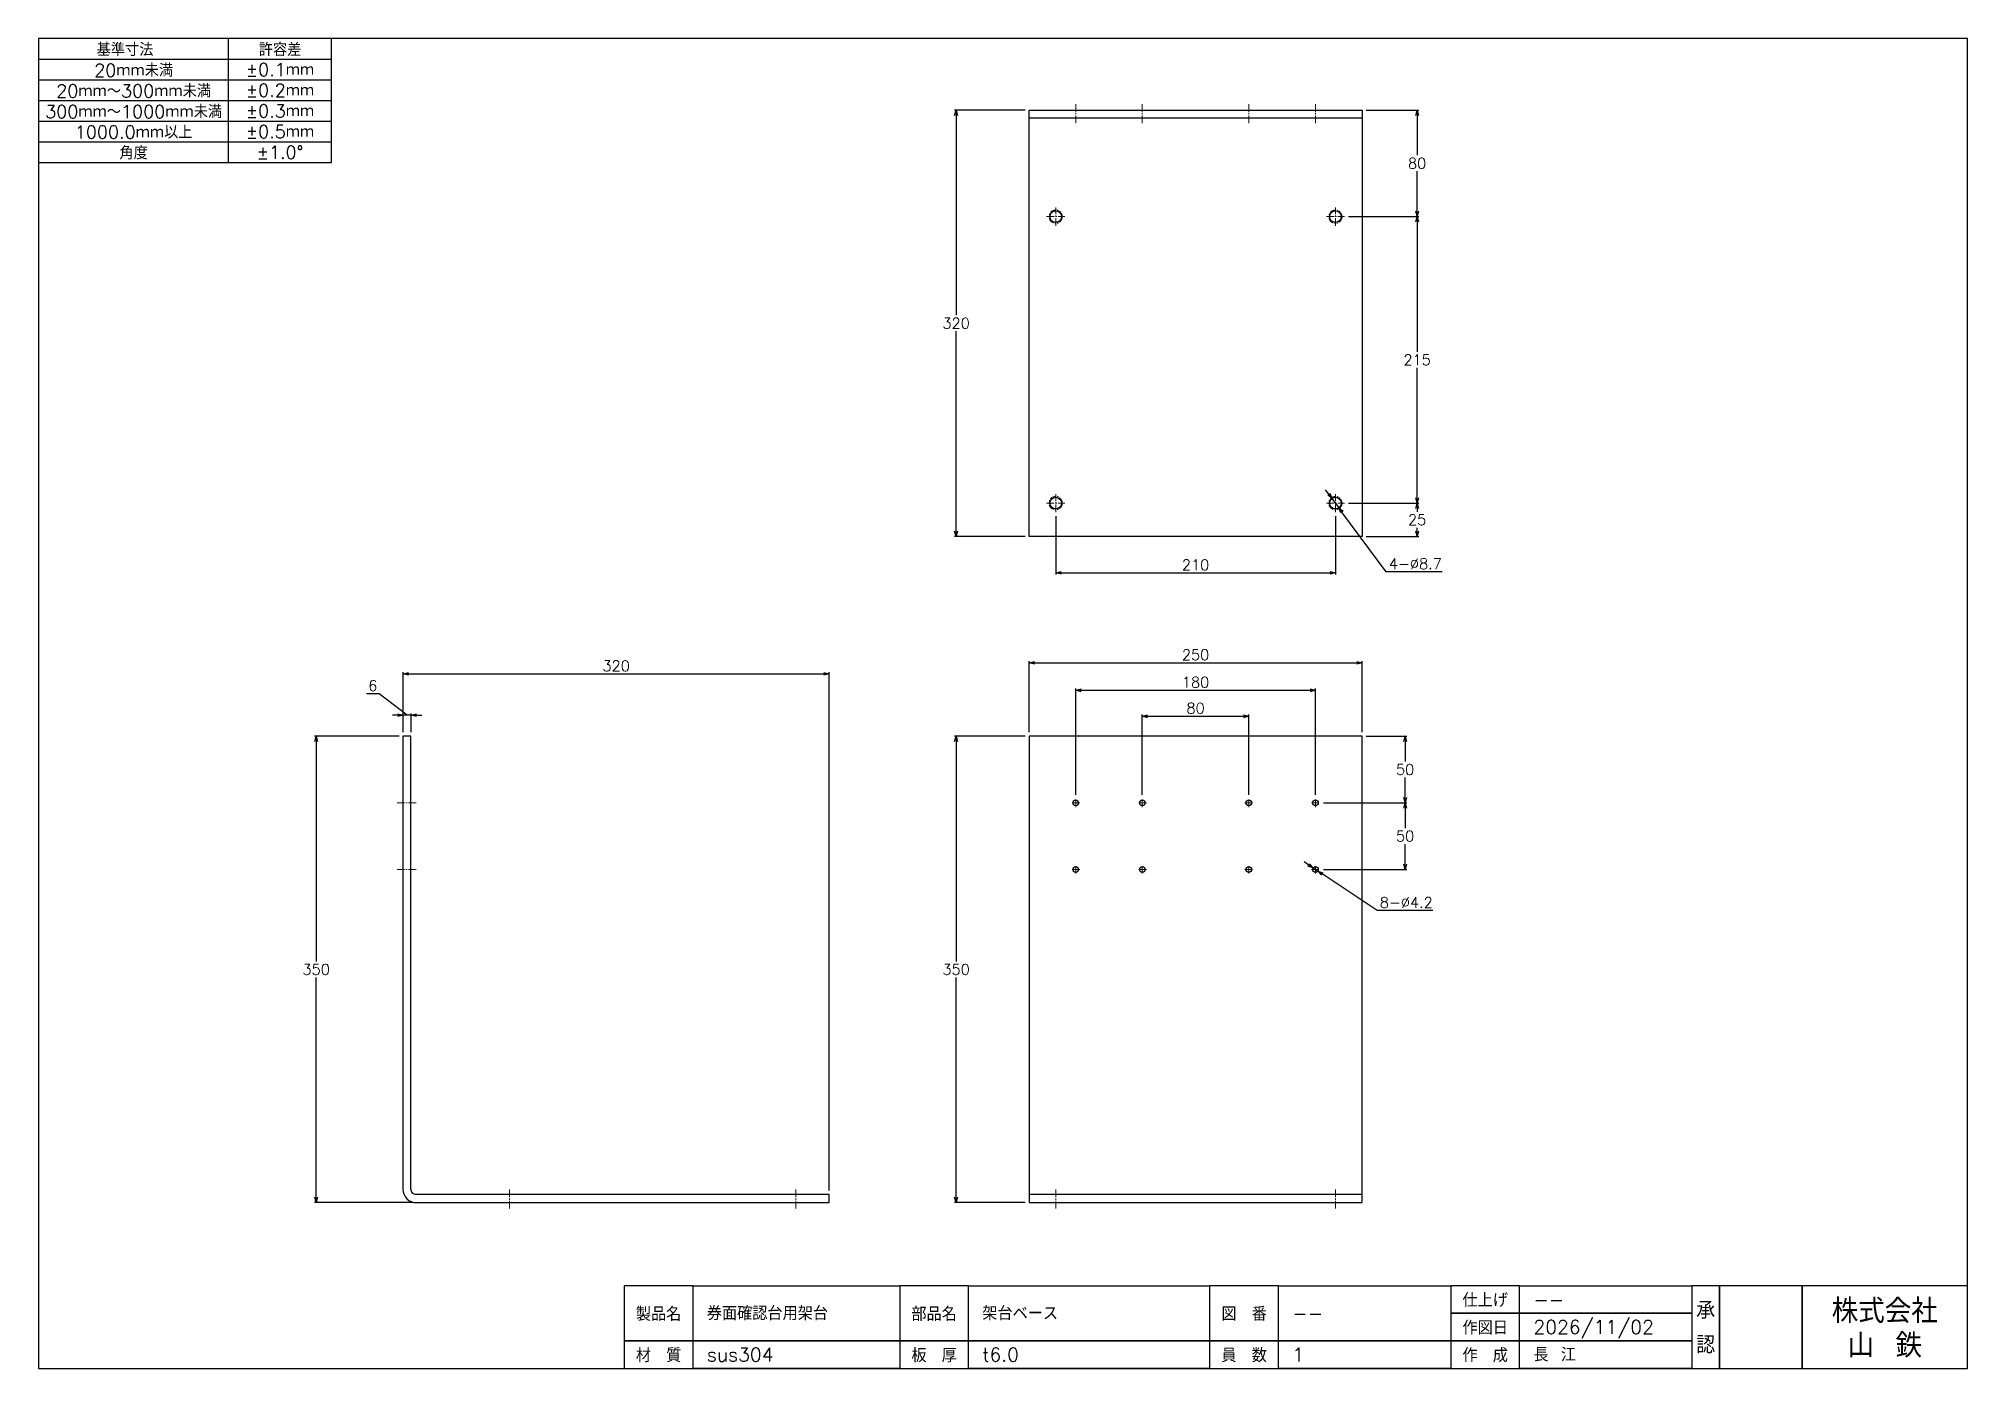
# Model space of a CAD drawing. Header units: millimetres. Extents: x 0 to 1448, y 0 to 998.
import ezdxf
from ezdxf.enums import TextEntityAlignment as Align

# ---------------------------------------------------------------- set-up
doc = ezdxf.new("R2010")
doc.units = ezdxf.units.MM
doc.header["$LTSCALE"] = 0.3
doc.linetypes.add('CENTER2', pattern=[28.575, 19.05, -3.175, 3.175, -3.175])
doc.linetypes.add('PHANTOM2', pattern=[31.75, 15.875, -3.175, 3.175, -3.175, 3.175, -3.175])
doc.layers.get('Defpoints').update_dxf_attribs({"color": 3})
for name, color, linetype, lineweight in [('center', 8, 'CENTER2', 20), ('dims', 150, 'Continuous', 18), ('dims-r', 202, 'Continuous', 25), ('phantom', 8, 'PHANTOM2', 20)]:
    doc.layers.add(name, color=color, linetype=linetype, lineweight=lineweight)
doc.styles.add('N-02', font='txt.shx', dxfattribs={"height": 8, "bigfont": 'bigfont.shx'})
doc.styles.get("Standard").update_dxf_attribs({"font": 'txt.shx', "height": 2.5, "bigfont": 'bigfont.shx'})
doc.dimstyles.new('N-02', dxfattribs={"dimtxt": 3, "dimasz": 4, "dimexe": 1.25, "dimexo": 3, "dimgap": 2, "dimtad": 1, "dimtih": 1, "dimtoh": 1, "dimdec": 8, "dimdsep": 46, "dimtxsty": 'N-02', "dimblk": 'OPEN30', "dimcen": 2.5, "dimadec": 3, "dimazin": 2, "dimtfac": 1, "dimtdec": 8, "dimtmove": 0, "dimatfit": 3, "dimldrblk": 'OPEN30', "dimfxl": 1, "dimarcsym": 0})

# ---------------------------------------------------------------- blocks, each defined once
blk = doc.blocks.new('A$C2BCF1EDF')
for p, q in [((27.5, 0), (27.5, -18)), ((0, -3), (42.5, -3))]:
    blk.add_line(p, q)
at = {"color": 253}
for p, q in [((0, -6), (42.5, -6)), ((0, -9), (42.5, -9)), ((0, -12), (42.5, -12)), ((0, -15), (42.5, -15))]:
    blk.add_line(p, q, dxfattribs=at)
blk.add_lwpolyline([(0, -18), (42.5, -18), (42.5, 0), (0, 0)], close=True)
at = {"lineweight": 13}
for s, p in [('基準寸法', (12.55, -1.5)), ('許容差', (35.05, -1.5)), ('20ｍｍ未満', (13.8, -4.5)), ('±0.1ｍｍ', (35.05, -4.5)), ('20ｍｍ～300ｍｍ未満', (13.8, -7.5)), ('±0.2ｍｍ', (35.05, -7.5)), ('300ｍｍ～1000ｍｍ未満', (13.8, -10.5)), ('±0.3ｍｍ', (35.05, -10.5)), ('1000.0ｍｍ以上', (13.8, -13.5)), ('±0.5ｍｍ', (35.05, -13.5)), ('角度', (13.8, -16.5)), ('±1.0°', (35.05, -16.5))]:
    blk.add_text(s, height=1.875, dxfattribs=at).set_placement(p, align=Align.MIDDLE)
blk = doc.blocks.new('A$C42D318A3')
for points in [[(-40, 0), (-36, 0), (-36, 12), (-40, 12)], [(-36, 0), (-24, 0), (-24, 12), (-36, 12)], [(-24, 0), (0, 0), (0, 12), (-24, 12)]]:
    blk.add_lwpolyline(points, close=True)
for s, height, p in [('承', 2.5, (-38, 8.5)), ('株式会社', 3.5, (-12, 8.5)), ('認', 2.5, (-38, 3.5)), ('山 鉄', 3.5, (-12, 3.5))]:
    blk.add_text(s, height=height).set_placement(p, align=Align.MIDDLE)
blk = doc.blocks.new('_Open30')
at = {"color": 0, "linetype": 'ByBlock', "lineweight": -2}
for p, q in [((-1, 0.27), (0, 0)), ((0, 0), (-1, -0.27)), ((0, 0), (-1, 0))]:
    blk.add_line(p, q, dxfattribs=at)
blk = doc.blocks.new('*D20')
at = {"layer": 'Defpoints', "color": 0, "transparency": 16777216}
for p in [(273.6, 474.5), (208.4, 124.5), (283.6, 124.5)]:
    blk.add_point(p, dxfattribs=at)
at = {"layer": 'dims', "color": 8, "lineweight": -2, "transparency": 16777216}
for p, q in [((270.6, 474.5), (207.2, 474.5)), ((208.4, 470.5), (208.4, 305.5)), ((208.4, 128.5), (208.4, 293.5)), ((280.6, 124.5), (207.2, 124.5))]:
    blk.add_line(p, q, dxfattribs=at)
at = {"layer": 'dims', "color": 8, "lineweight": -2, "transparency": 16777216, "xscale": 4, "yscale": 4, "zscale": 4}
for p, rotation in [((208.4, 474.5), 90), ((208.4, 124.5), 270)]:
    blk.add_blockref('_Open30', p, dxfattribs=dict(at, rotation=rotation))
at = {"layer": 'dims', "color": 0, "transparency": 16777216, "insert": (208.4, 299.5), "char_height": 8, "attachment_point": 5, "style": 'N-02'}
blk.add_mtext('350', dxfattribs=at)
blk = doc.blocks.new('*D21')
at = {"layer": 'Defpoints', "color": 0, "transparency": 16777216}
for p in [(593.6, 521.3), (273.6, 474.5), (593.6, 130.5)]:
    blk.add_point(p, dxfattribs=at)
at = {"layer": 'dims', "color": 8, "lineweight": -2, "transparency": 16777216}
for p, q in [((273.6, 477.5), (273.6, 522.6)), ((277.6, 521.3), (589.6, 521.3)), ((593.6, 133.5), (593.6, 522.6))]:
    blk.add_line(p, q, dxfattribs=at)
at = {"layer": 'dims', "color": 8, "lineweight": -2, "transparency": 16777216, "xscale": 4, "yscale": 4, "zscale": 4, "rotation": 180}
blk.add_blockref('_Open30', (273.6, 521.3), dxfattribs=at)
at = {"layer": 'dims', "color": 8, "lineweight": -2, "transparency": 16777216, "xscale": 4, "yscale": 4, "zscale": 4}
blk.add_blockref('_Open30', (593.6, 521.3), dxfattribs=at)
at = {"layer": 'dims', "color": 0, "transparency": 16777216, "insert": (433.6, 527.3), "char_height": 8, "attachment_point": 5, "style": 'N-02'}
blk.add_mtext('320', dxfattribs=at)
blk = doc.blocks.new('*D22')
at = {"layer": 'Defpoints', "color": 0, "transparency": 16777216}
for p in [(688.8, 474.5), (743.6, 474.5), (743.6, 124.5)]:
    blk.add_point(p, dxfattribs=at)
at = {"layer": 'dims', "color": 8, "lineweight": -2, "transparency": 16777216}
for p, q in [((740.6, 474.5), (687.5, 474.5)), ((688.8, 470.5), (688.8, 305.5)), ((688.8, 128.5), (688.8, 293.5)), ((740.6, 124.5), (687.5, 124.5))]:
    blk.add_line(p, q, dxfattribs=at)
at = {"layer": 'dims', "color": 8, "lineweight": -2, "transparency": 16777216, "xscale": 4, "yscale": 4, "zscale": 4}
for p, rotation in [((688.8, 474.5), 90), ((688.8, 124.5), 270)]:
    blk.add_blockref('_Open30', p, dxfattribs=dict(at, rotation=rotation))
at = {"layer": 'dims', "color": 0, "transparency": 16777216, "insert": (688.8, 299.5), "char_height": 8, "attachment_point": 5, "style": 'N-02'}
blk.add_mtext('350', dxfattribs=at)
blk = doc.blocks.new('*D23')
at = {"layer": 'Defpoints', "color": 0, "transparency": 16777216}
for p in [(993.6, 474.5), (961.7, 424.5), (1025.9, 424.5)]:
    blk.add_point(p, dxfattribs=at)
at = {"layer": 'dims', "color": 8, "lineweight": -2, "transparency": 16777216}
for p, q in [((996.6, 474.5), (1027.2, 474.5)), ((1025.9, 470.5), (1025.9, 455.5)), ((1025.9, 428.5), (1025.9, 443.5)), ((964.7, 424.5), (1027.2, 424.5))]:
    blk.add_line(p, q, dxfattribs=at)
at = {"layer": 'dims', "color": 8, "lineweight": -2, "transparency": 16777216, "xscale": 4, "yscale": 4, "zscale": 4}
for p, rotation in [((1025.9, 474.5), 90), ((1025.9, 424.5), 270)]:
    blk.add_blockref('_Open30', p, dxfattribs=dict(at, rotation=rotation))
at = {"layer": 'dims', "color": 0, "transparency": 16777216, "insert": (1025.9, 449.5), "char_height": 8, "attachment_point": 5, "style": 'N-02'}
blk.add_mtext('50', dxfattribs=at)
blk = doc.blocks.new('*D24')
at = {"layer": 'Defpoints', "color": 0, "transparency": 16777216}
for p in [(961.7, 424.5), (961.7, 374.5), (1025.9, 374.5)]:
    blk.add_point(p, dxfattribs=at)
at = {"layer": 'dims', "color": 8, "lineweight": -2, "transparency": 16777216}
for p, q in [((964.7, 424.5), (1027.2, 424.5)), ((1025.9, 420.5), (1025.9, 405.5)), ((1025.9, 378.5), (1025.9, 393.5)), ((964.7, 374.5), (1027.2, 374.5))]:
    blk.add_line(p, q, dxfattribs=at)
at = {"layer": 'dims', "color": 8, "lineweight": -2, "transparency": 16777216, "xscale": 4, "yscale": 4, "zscale": 4}
for p, rotation in [((1025.9, 424.5), 90), ((1025.9, 374.5), 270)]:
    blk.add_blockref('_Open30', p, dxfattribs=dict(at, rotation=rotation))
at = {"layer": 'dims', "color": 0, "transparency": 16777216, "insert": (1025.9, 399.5), "char_height": 8, "attachment_point": 5, "style": 'N-02'}
blk.add_mtext('50', dxfattribs=at)
blk = doc.blocks.new('*D25')
at = {"layer": 'Defpoints', "color": 0, "transparency": 16777216}
for p in [(908.6, 489.5), (828.6, 427.5), (908.6, 427.5)]:
    blk.add_point(p, dxfattribs=at)
at = {"layer": 'dims', "color": 8, "lineweight": -2, "transparency": 16777216}
for p, q in [((828.6, 430.5), (828.6, 490.8)), ((832.6, 489.5), (904.6, 489.5)), ((908.6, 430.5), (908.6, 490.8))]:
    blk.add_line(p, q, dxfattribs=at)
at = {"layer": 'dims', "color": 8, "lineweight": -2, "transparency": 16777216, "xscale": 4, "yscale": 4, "zscale": 4, "rotation": 180}
blk.add_blockref('_Open30', (828.6, 489.5), dxfattribs=at)
at = {"layer": 'dims', "color": 8, "lineweight": -2, "transparency": 16777216, "xscale": 4, "yscale": 4, "zscale": 4}
blk.add_blockref('_Open30', (908.6, 489.5), dxfattribs=at)
at = {"layer": 'dims', "color": 0, "transparency": 16777216, "insert": (868.6, 495.5), "char_height": 8, "attachment_point": 5, "style": 'N-02'}
blk.add_mtext('80', dxfattribs=at)
blk = doc.blocks.new('*D26')
at = {"layer": 'Defpoints', "color": 0, "transparency": 16777216}
for p in [(958.6, 509), (778.6, 427.5), (958.6, 427.5)]:
    blk.add_point(p, dxfattribs=at)
at = {"layer": 'dims', "color": 8, "lineweight": -2, "transparency": 16777216}
for p, q in [((778.6, 430.5), (778.6, 510.3)), ((782.6, 509), (954.6, 509)), ((958.6, 430.5), (958.6, 510.3))]:
    blk.add_line(p, q, dxfattribs=at)
at = {"layer": 'dims', "color": 8, "lineweight": -2, "transparency": 16777216, "xscale": 4, "yscale": 4, "zscale": 4, "rotation": 180}
blk.add_blockref('_Open30', (778.6, 509), dxfattribs=at)
at = {"layer": 'dims', "color": 8, "lineweight": -2, "transparency": 16777216, "xscale": 4, "yscale": 4, "zscale": 4}
blk.add_blockref('_Open30', (958.6, 509), dxfattribs=at)
at = {"layer": 'dims', "color": 0, "transparency": 16777216, "insert": (868.6, 515), "char_height": 8, "attachment_point": 5, "style": 'N-02'}
blk.add_mtext('180', dxfattribs=at)
blk = doc.blocks.new('*D27')
at = {"layer": 'Defpoints', "color": 0, "transparency": 16777216}
for p in [(993.6, 529.6), (743.6, 474.5), (993.6, 474.5)]:
    blk.add_point(p, dxfattribs=at)
at = {"layer": 'dims', "color": 8, "lineweight": -2, "transparency": 16777216}
for p, q in [((743.6, 477.5), (743.6, 530.8)), ((747.6, 529.6), (989.6, 529.6)), ((993.6, 477.5), (993.6, 530.8))]:
    blk.add_line(p, q, dxfattribs=at)
at = {"layer": 'dims', "color": 8, "lineweight": -2, "transparency": 16777216, "xscale": 4, "yscale": 4, "zscale": 4, "rotation": 180}
blk.add_blockref('_Open30', (743.6, 529.6), dxfattribs=at)
at = {"layer": 'dims', "color": 8, "lineweight": -2, "transparency": 16777216, "xscale": 4, "yscale": 4, "zscale": 4}
blk.add_blockref('_Open30', (993.6, 529.6), dxfattribs=at)
at = {"layer": 'dims', "color": 0, "transparency": 16777216, "insert": (868.6, 535.6), "char_height": 8, "attachment_point": 5, "style": 'N-02'}
blk.add_mtext('250', dxfattribs=at)
blk = doc.blocks.new('*D28')
at = {"layer": 'Defpoints', "color": 0, "transparency": 16777216}
for p in [(956.8, 375.6), (960.3, 373.3)]:
    blk.add_point(p, dxfattribs=at)
at = {"layer": 'dims-r', "color": 0, "lineweight": -2, "transparency": 16777216}
for p, q in [((953.5, 377.8), (950.2, 380.1)), ((956.8, 375.6), (960.3, 373.3)), ((1004.8, 343.7), (963.7, 371.1)), ((1046.8, 343.7), (1004.8, 343.7))]:
    blk.add_line(p, q, dxfattribs=at)
at = {"layer": 'dims-r', "color": 0, "lineweight": -2, "transparency": 16777216, "xscale": 4, "yscale": 4, "zscale": 4}
for p, rotation in [((956.8, 375.6), 326.3500552134777), ((960.3, 373.3), 146.3500552134777)]:
    blk.add_blockref('_Open30', p, dxfattribs=dict(at, rotation=rotation))
at = {"layer": 'dims-r', "color": 0, "transparency": 16777216, "insert": (1026.8, 349.7), "char_height": 8, "attachment_point": 5, "style": 'N-02'}
blk.add_mtext('8-%%c4.2', dxfattribs=at)
blk = doc.blocks.new('*D29')
at = {"layer": 'Defpoints', "color": 0, "transparency": 16777216}
for p in [(688.8, 944.5), (743.6, 944.5), (743.6, 624.5)]:
    blk.add_point(p, dxfattribs=at)
at = {"layer": 'dims', "color": 8, "lineweight": -2, "transparency": 16777216}
for p, q in [((740.6, 944.5), (687.5, 944.5)), ((688.8, 940.5), (688.8, 790.5)), ((688.8, 628.5), (688.8, 778.5)), ((740.6, 624.5), (687.5, 624.5))]:
    blk.add_line(p, q, dxfattribs=at)
at = {"layer": 'dims', "color": 8, "lineweight": -2, "transparency": 16777216, "xscale": 4, "yscale": 4, "zscale": 4}
for p, rotation in [((688.8, 944.5), 90), ((688.8, 624.5), 270)]:
    blk.add_blockref('_Open30', p, dxfattribs=dict(at, rotation=rotation))
at = {"layer": 'dims', "color": 0, "transparency": 16777216, "insert": (688.8, 784.5), "char_height": 8, "attachment_point": 5, "style": 'N-02'}
blk.add_mtext('320', dxfattribs=at)
blk = doc.blocks.new('*D30')
at = {"layer": 'Defpoints', "color": 0, "transparency": 16777216}
for p in [(980.4, 649.5), (1034.9, 649.5), (993.6, 624.5)]:
    blk.add_point(p, dxfattribs=at)
at = {"layer": 'dims', "color": 8, "lineweight": -2, "transparency": 16777216}
for p, q in [((983.4, 649.5), (1036.2, 649.5)), ((1034.9, 645.5), (1034.9, 643)), ((996.6, 624.5), (1036.2, 624.5)), ((1034.9, 628.5), (1034.9, 631))]:
    blk.add_line(p, q, dxfattribs=at)
at = {"layer": 'dims', "color": 8, "lineweight": -2, "transparency": 16777216, "xscale": 4, "yscale": 4, "zscale": 4}
for p, rotation in [((1034.9, 649.5), 90), ((1034.9, 624.5), 270)]:
    blk.add_blockref('_Open30', p, dxfattribs=dict(at, rotation=rotation))
at = {"layer": 'dims', "color": 0, "transparency": 16777216, "insert": (1034.9, 637), "char_height": 8, "attachment_point": 5, "style": 'N-02'}
blk.add_mtext('25', dxfattribs=at)
blk = doc.blocks.new('*D31')
at = {"layer": 'Defpoints', "color": 0, "transparency": 16777216}
for p in [(980.4, 864.5), (1034.9, 864.5), (980.4, 649.5)]:
    blk.add_point(p, dxfattribs=at)
at = {"layer": 'dims', "color": 8, "lineweight": -2, "transparency": 16777216}
for p, q in [((983.4, 864.5), (1036.2, 864.5)), ((1034.9, 860.5), (1034.9, 763)), ((1034.9, 653.5), (1034.9, 751)), ((983.4, 649.5), (1036.2, 649.5))]:
    blk.add_line(p, q, dxfattribs=at)
at = {"layer": 'dims', "color": 8, "lineweight": -2, "transparency": 16777216, "xscale": 4, "yscale": 4, "zscale": 4}
for p, rotation in [((1034.9, 864.5), 90), ((1034.9, 649.5), 270)]:
    blk.add_blockref('_Open30', p, dxfattribs=dict(at, rotation=rotation))
at = {"layer": 'dims', "color": 0, "transparency": 16777216, "insert": (1034.9, 757), "char_height": 8, "attachment_point": 5, "style": 'N-02'}
blk.add_mtext('215', dxfattribs=at)
blk = doc.blocks.new('*D32')
at = {"layer": 'Defpoints', "color": 0, "transparency": 16777216}
for p in [(993.6, 944.5), (1034.9, 944.5), (980.4, 864.5)]:
    blk.add_point(p, dxfattribs=at)
at = {"layer": 'dims', "color": 8, "lineweight": -2, "transparency": 16777216}
for p, q in [((996.6, 944.5), (1036.2, 944.5)), ((1034.9, 940.5), (1034.9, 910.5)), ((1034.9, 868.5), (1034.9, 898.5)), ((983.4, 864.5), (1036.2, 864.5))]:
    blk.add_line(p, q, dxfattribs=at)
at = {"layer": 'dims', "color": 8, "lineweight": -2, "transparency": 16777216, "xscale": 4, "yscale": 4, "zscale": 4}
for p, rotation in [((1034.9, 944.5), 90), ((1034.9, 864.5), 270)]:
    blk.add_blockref('_Open30', p, dxfattribs=dict(at, rotation=rotation))
at = {"layer": 'dims', "color": 0, "transparency": 16777216, "insert": (1034.9, 904.5), "char_height": 8, "attachment_point": 5, "style": 'N-02'}
blk.add_mtext('80', dxfattribs=at)
blk = doc.blocks.new('*D33')
at = {"layer": 'Defpoints', "color": 0, "transparency": 16777216}
for p in [(763.6, 642.7), (973.6, 642.7), (973.6, 597.1)]:
    blk.add_point(p, dxfattribs=at)
at = {"layer": 'dims', "color": 8, "lineweight": -2, "transparency": 16777216}
for p, q in [((763.6, 639.7), (763.6, 595.8)), ((973.6, 639.7), (973.6, 595.8)), ((767.6, 597.1), (969.6, 597.1))]:
    blk.add_line(p, q, dxfattribs=at)
at = {"layer": 'dims', "color": 8, "lineweight": -2, "transparency": 16777216, "xscale": 4, "yscale": 4, "zscale": 4, "rotation": 180}
blk.add_blockref('_Open30', (763.6, 597.1), dxfattribs=at)
at = {"layer": 'dims', "color": 8, "lineweight": -2, "transparency": 16777216, "xscale": 4, "yscale": 4, "zscale": 4}
blk.add_blockref('_Open30', (973.6, 597.1), dxfattribs=at)
at = {"layer": 'dims', "color": 0, "transparency": 16777216, "insert": (868.6, 603.1), "char_height": 8, "attachment_point": 5, "style": 'N-02'}
blk.add_mtext('210', dxfattribs=at)
blk = doc.blocks.new('*D34')
at = {"layer": 'Defpoints', "color": 0, "transparency": 16777216}
for p in [(273.6, 490.3), (273.6, 474.5), (279.6, 474.5)]:
    blk.add_point(p, dxfattribs=at)
at = {"layer": 'dims', "color": 8, "lineweight": -2, "transparency": 16777216}
for p, q in [((255.6, 506.4), (246.3, 506.4)), ((276.6, 490.3), (255.6, 506.4)), ((269.6, 490.3), (265.6, 490.3)), ((273.6, 477.5), (273.6, 491.5)), ((279.6, 490.3), (273.6, 490.3)), ((279.6, 490.3), (273.6, 490.3)), ((279.6, 477.5), (279.6, 491.5)), ((283.6, 490.3), (287.6, 490.3))]:
    blk.add_line(p, q, dxfattribs=at)
at = {"layer": 'dims', "color": 8, "lineweight": -2, "transparency": 16777216, "xscale": 4, "yscale": 4, "zscale": 4}
blk.add_blockref('_Open30', (273.6, 490.3), dxfattribs=at)
at = {"layer": 'dims', "color": 8, "lineweight": -2, "transparency": 16777216, "xscale": 4, "yscale": 4, "zscale": 4, "rotation": 180}
blk.add_blockref('_Open30', (279.6, 490.3), dxfattribs=at)
at = {"layer": 'dims', "color": 0, "transparency": 16777216, "insert": (250.9, 512.4), "char_height": 8, "attachment_point": 5, "style": 'N-02'}
blk.add_mtext('6', dxfattribs=at)
blk = doc.blocks.new('*D35')
at = {"layer": 'Defpoints', "color": 0, "transparency": 16777216}
for p in [(971, 653), (976.2, 646)]:
    blk.add_point(p, dxfattribs=at)
at = {"layer": 'dims-r', "color": 0, "lineweight": -2, "transparency": 16777216}
for p, q in [((968.6, 656.2), (966.2, 659.4)), ((971, 653), (976.2, 646)), ((1011.6, 597.9), (978.5, 642.7)), ((1053.6, 597.9), (1011.6, 597.9))]:
    blk.add_line(p, q, dxfattribs=at)
at = {"layer": 'dims-r', "color": 0, "lineweight": -2, "transparency": 16777216, "xscale": 4, "yscale": 4, "zscale": 4}
for p, rotation in [((971, 653), 306.4005289103057), ((976.2, 646), 126.4005289103057)]:
    blk.add_blockref('_Open30', p, dxfattribs=dict(at, rotation=rotation))
at = {"layer": 'dims-r', "color": 0, "transparency": 16777216, "insert": (1033.6, 603.9), "char_height": 8, "attachment_point": 5, "style": 'N-02'}
blk.add_mtext('4-%%c8.7', dxfattribs=at)

msp = doc.modelspace()

# ---------------------------------------------------------------- linework, layer by layer
for p, q in [((993.57832161, 938.45690862), (743.57832161, 938.45690862)), ((993.57832161, 130.45690862), (743.57832161, 130.45690862))]:
    msp.add_line(p, q)
for points in [[(0.00000082, 0.00000022), (1448.03259645, 0.00000022), (1448.03259645, 998.1081822), (0.00000082, 998.1081822)], [(743.57832161, 944.45690862), (993.57832161, 944.45690862), (993.57832161, 624.45690862), (743.57832161, 624.45690862)], [(743.57832161, 124.45690862), (993.57832161, 124.45690862), (993.57832161, 474.45690862), (743.57832161, 474.45690862)], [(491.29677434, 62.05854003), (439.5813245, 62.05854003), (439.5813245, 20.68618015), (491.29677434, 20.68618015)], [(646.44312387, 20.68618015), (491.29677434, 20.68618015), (491.29677434, 62.05854003), (646.44312387, 62.05854003)], [(698.15857371, 62.05854003), (646.44312387, 62.05854003), (646.44312387, 20.68618015), (698.15857371, 20.68618015)], [(879.16264817, 20.68618015), (698.15857371, 20.68618015), (698.15857371, 62.05854003), (879.16264817, 62.05854003)], [(930.87809801, 62.05854003), (879.16264817, 62.05854003), (879.16264817, 20.68618015), (930.87809801, 20.68618015)], [(1060.16672262, 20.68618015), (930.87809801, 20.68618015), (930.87809801, 62.05854003), (1060.16672262, 62.05854003)], [(1111.88217246, 62.05854003), (1060.16672262, 62.05854003), (1060.16672262, 41.37236009), (1111.88217246, 41.37236009)], [(1241.17079707, 41.37236009), (1111.88217246, 41.37236009), (1111.88217246, 62.05854003), (1241.17079707, 62.05854003)], [(1111.88217246, 41.37236009), (1060.16672262, 41.37236009), (1060.16672262, 20.68618015), (1111.88217246, 20.68618015)], [(1241.17079707, 20.68618015), (1111.88217246, 20.68618015), (1111.88217246, 41.37236009), (1241.17079707, 41.37236009)], [(491.29677434, 20.68618015), (439.5813245, 20.68618015), (439.5813245, 0.00000022), (491.29677434, 0.00000022)], [(646.44312387, 0.00000022), (491.29677434, 0.00000022), (491.29677434, 20.68618015), (646.44312387, 20.68618015)], [(698.15857371, 20.68618015), (646.44312387, 20.68618015), (646.44312387, 0.00000022), (698.15857371, 0.00000022)], [(879.16264817, 0.00000022), (698.15857371, 0.00000022), (698.15857371, 20.68618015), (879.16264817, 20.68618015)], [(930.87809801, 20.68618015), (879.16264817, 20.68618015), (879.16264817, 0.00000022), (930.87809801, 0.00000022)], [(1060.16672262, 0.00000022), (930.87809801, 0.00000022), (930.87809801, 20.68618015), (1060.16672262, 20.68618015)], [(1111.88217246, 20.68618015), (1060.16672262, 20.68618015), (1060.16672262, 0.00000022), (1111.88217246, 0.00000022)], [(1241.17079707, 0.00000022), (1111.88217246, 0.00000022), (1111.88217246, 20.68618015), (1241.17079707, 20.68618015)]]:
    msp.add_lwpolyline(points, close=True)
msp.add_lwpolyline([(279.57832161, 134.45690862), (279.57832161, 474.45690862), (273.57832161, 474.45690862), (273.57832161, 134.45690862, 0.4142135624), (283.57832161, 124.45690862), (593.57832161, 124.45690862), (593.57832161, 130.45690862), (283.57832161, 130.45690862, -0.4142135624)], format="xyb", close=True)
for centre, radius in [((763.57832161, 864.45690862), 4.35), ((973.57832161, 864.45690862), 4.35), ((763.57832161, 649.45690862), 4.35), ((973.57832161, 649.45690862), 4.35), ((778.57832161, 424.45690862), 2.1), ((828.57832161, 424.45690862), 2.1), ((908.57832161, 424.45690862), 2.1), ((958.57832161, 424.45690862), 2.1), ((778.57832161, 374.45690862), 2.1), ((828.57832161, 374.45690862), 2.1), ((908.57832161, 374.45690862), 2.1), ((958.57832161, 374.45690862), 2.1)]:
    msp.add_circle(centre, radius)
at = {"layer": 'center'}
for p, q in [((778.57832161, 948.95690862), (778.57832161, 933.95690862)), ((828.57832161, 948.95690862), (828.57832161, 933.95690862)), ((908.57832161, 948.95690862), (908.57832161, 933.95690862)), ((958.57832161, 948.95690862), (958.57832161, 933.95690862)), ((763.57832161, 857.67119434), (763.57832161, 871.24262291)), ((973.57832161, 857.67119434), (973.57832161, 871.24262291)), ((756.79260733, 864.45690862), (770.3640359, 864.45690862)), ((966.79260733, 864.45690862), (980.3640359, 864.45690862)), ((763.57832161, 642.67119434), (763.57832161, 656.24262291)), ((973.57832161, 642.67119434), (973.57832161, 656.24262291)), ((756.79260733, 649.45690862), (770.3640359, 649.45690862)), ((966.79260733, 649.45690862), (980.3640359, 649.45690862)), ((269.07832161, 424.45690862), (284.07832161, 424.45690862)), ((781.66655691, 424.45690862), (775.49008631, 424.45690862)), ((778.57832161, 421.36867332), (778.57832161, 427.54514392)), ((831.66655691, 424.45690862), (825.49008631, 424.45690862)), ((828.57832161, 421.36867332), (828.57832161, 427.54514392)), ((905.49008631, 424.45690862), (911.66655691, 424.45690862)), ((908.57832161, 421.36867332), (908.57832161, 427.54514392)), ((955.49008631, 424.45690862), (961.66655691, 424.45690862)), ((958.57832161, 421.36867332), (958.57832161, 427.54514392)), ((778.57832161, 371.36867332), (778.57832161, 377.54514392)), ((828.57832161, 371.36867332), (828.57832161, 377.54514392)), ((908.57832161, 371.36867332), (908.57832161, 377.54514392)), ((958.57832161, 371.36867332), (958.57832161, 377.54514392)), ((269.07832161, 374.45690862), (284.07832161, 374.45690862)), ((781.66655691, 374.45690862), (775.49008631, 374.45690862)), ((831.66655691, 374.45690862), (825.49008631, 374.45690862)), ((905.49008631, 374.45690862), (911.66655691, 374.45690862)), ((955.49008631, 374.45690862), (961.66655691, 374.45690862)), ((353.57832161, 119.95690862), (353.57832161, 134.95690862)), ((568.57832161, 119.95690862), (568.57832161, 134.95690862)), ((763.57832161, 119.95690862), (763.57832161, 134.95690862)), ((973.57832161, 119.95690862), (973.57832161, 134.95690862))]:
    msp.add_line(p, q, dxfattribs=at)
at = {"layer": 'phantom'}
for centre in [(763.57832161, 864.45690862), (973.57832161, 864.45690862), (763.57832161, 649.45690862), (973.57832161, 649.45690862)]:
    msp.add_circle(centre, 5, dxfattribs=at)

# ---------------------------------------------------------------- block references
at = {"xscale": 5.171544984375, "yscale": 5.171544984375, "zscale": 5.171544984375}
for name, p in [('A$C2BCF1EDF', (0.00000082, 998.1081822)), ('A$C42D318A3', (1448.03259645, 0.00000022))]:
    msp.add_blockref(name, p, dxfattribs=at)

# ---------------------------------------------------------------- texts
at = {"lineweight": 13}
for s, p in [('製品名', (465.43904942, 41.37236009)), ('部品名', (672.30084879, 41.37236009)), ('図\u3000番', (905.02037309, 41.37236009)), ('仕上げ', (1086.02444754, 51.71545006)), ('作図日', (1086.02444754, 31.02927012)), ('材\u3000質', (465.43904942, 10.34309018)), ('板\u3000厚', (672.30084879, 10.34309018)), ('員\u3000数', (905.02037309, 10.34309018)), ('作\u3000成', (1086.02444754, 10.34309018))]:
    msp.add_text(s, height=10.343089969, dxfattribs=at).set_placement(p, align=Align.MIDDLE)
for s, height, p in [('券面確認台用架台', 10.343089969, (501.63986431, 41.37236009)), ('架台ベース', 10.343089969, (708.50166368, 41.37236009)), ('--', 10.343089969, (1122.22526243, 51.71545006)), ('--', 10.343089969, (941.22118798, 41.37236009)), ('2026/11/02', 10.343089969, (1122.22526243, 31.02927012)), ('sus304', 10.343089969, (501.63986431, 10.34309018)), ('t6.0', 10.343089969, (708.50166368, 10.34309018)), ('1', 10.34308997, (941.22118798, 10.34309018)), ('長 江', 10.343089969, (1122.22526243, 10.34309018))]:
    msp.add_text(s, height=height, dxfattribs=at).set_placement(p, align=Align.MIDDLE_LEFT)

# ---------------------------------------------------------------- dimensions: what is measured, and where the dimension line sits
at = {"layer": 'dims', "color": 0}
for base, p1, p2, override, picture, middle in [((688.7873951203, 944.4569086235), (743.5783216118, 624.4569086235), (743.5783216118, 944.4569086235), {"dimclrd": 8, "dimclre": 8}, '*D29', (688.7873951203, 784.4569086235)), ((1034.9113376592, 944.4569086235), (980.3640358975, 864.4569086235), (993.5783216118, 944.4569086235), {"dimclrd": 8, "dimclre": 8, "dimtmove": 1}, '*D32', (1034.9113376592, 904.4569086235)), ((1034.9113376592, 864.4569086235), (980.3640358975, 649.4569086235), (980.3640358975, 864.4569086235), {"dimclrd": 8, "dimclre": 8, "dimtmove": 1}, '*D31', (1034.9113376592, 756.9569086235)), ((1034.9113376592, 649.4569086235), (993.5783216118, 624.4569086235), (980.3640358975, 649.4569086235), {"dimclrd": 8, "dimclre": 8}, '*D30', (1034.9113376592, 636.9569086235)), ((208.4283651349, 124.4569086235), (273.5783216118, 474.4569086235), (283.5783216118, 124.4569086235), {"dimclrd": 8, "dimclre": 8}, '*D20', (208.4283651349, 299.4569086235)), ((688.7873951203, 474.4569086235), (743.5783216118, 124.4569086235), (743.5783216118, 474.4569086235), {"dimclrd": 8, "dimclre": 8}, '*D22', (688.7873951203, 299.4569086235)), ((1025.9252183957, 424.4569086235), (993.5783216118, 474.4569086235), (961.6665569118, 424.4569086235), {"dimclrd": 8, "dimclre": 8}, '*D23', (1025.9252183957, 449.4569086235)), ((1025.9252183957, 374.4569086235), (961.6665569118, 424.4569086235), (961.6665569118, 374.4569086235), {"dimclrd": 8, "dimclre": 8}, '*D24', (1025.9252183957, 399.4569086235))]:
    dim = msp.add_linear_dim(base=base, p1=p1, p2=p2, angle=90, dimstyle='N-02', override=override, dxfattribs=at)
    dim.commit()
    dim.dimension.update_dxf_attribs({"geometry": picture, "text_midpoint": middle})
for base, p1, p2, override, picture, middle in [((973.5783216118, 597.051570162), (763.5783216118, 642.6711943378), (973.5783216118, 642.6711943378), {"dimclrd": 8, "dimclre": 8}, '*D33', (868.5783216118, 603.051570162)), ((993.5783216118, 529.5913522597), (743.5783216118, 474.4569086235), (993.5783216118, 474.4569086235), {"dimclrd": 8, "dimclre": 8}, '*D27', (868.5783216118, 535.5913522597)), ((593.5783216118, 521.3021952223), (273.5783216118, 474.4569086235), (593.5783216118, 130.4569086235), {"dimclrd": 8, "dimclre": 8}, '*D21', (433.5783216118, 527.3021952223)), ((958.5783216118, 509.0268945045), (778.5783216118, 427.5451439235), (958.5783216118, 427.5451439235), {"dimclrd": 8, "dimclre": 8}, '*D26', (868.5783216118, 515.0268945045)), ((908.5783216118, 489.5350790313), (828.5783216118, 427.5451439235), (908.5783216118, 427.5451439235), {"dimclrd": 8, "dimclre": 8, "dimtmove": 1}, '*D25', (868.5783216118, 495.5350790313))]:
    dim = msp.add_linear_dim(base=base, p1=p1, p2=p2, dimstyle='N-02', override=override, dxfattribs=at)
    dim.commit()
    dim.dimension.update_dxf_attribs({"geometry": picture, "text_midpoint": middle})
dim = msp.add_linear_dim(base=(273.5783216118, 490.2988029372), p1=(279.5783216118, 474.4569086235), p2=(273.5783216118, 474.4569086235), dimstyle='N-02', override={"dimclrd": 8, "dimclre": 8, "dimtmove": 1}, dxfattribs=at)
dim.commit()
dim.dimension.update_dxf_attribs({"geometry": '*D34', "text_midpoint": (253.5994484906, 506.4489439056), "dimtype": 160})
at = {"layer": 'dims-r', "color": 0}
for p1, p2, override, picture, middle in [((970.996917134, 652.9581728126), (976.1597260896, 645.9556444344), {"dimpost": '4-%%c<>'}, '*D35', (1033.5781444061, 597.9161989491)), ((956.830200694, 375.620555158), (960.32644253, 373.293262089), {"dimpost": '8-%%c<>'}, '*D28', (1026.761365651, 343.714905268))]:
    dim = msp.add_diameter_dim_2p(p1=p1, p2=p2, dimstyle='N-02', override=override, dxfattribs=at)
    dim.commit()
    dim.dimension.update_dxf_attribs({"geometry": picture, "text_midpoint": middle, "dimtype": 163})

doc.saveas('drawing.dxf')
